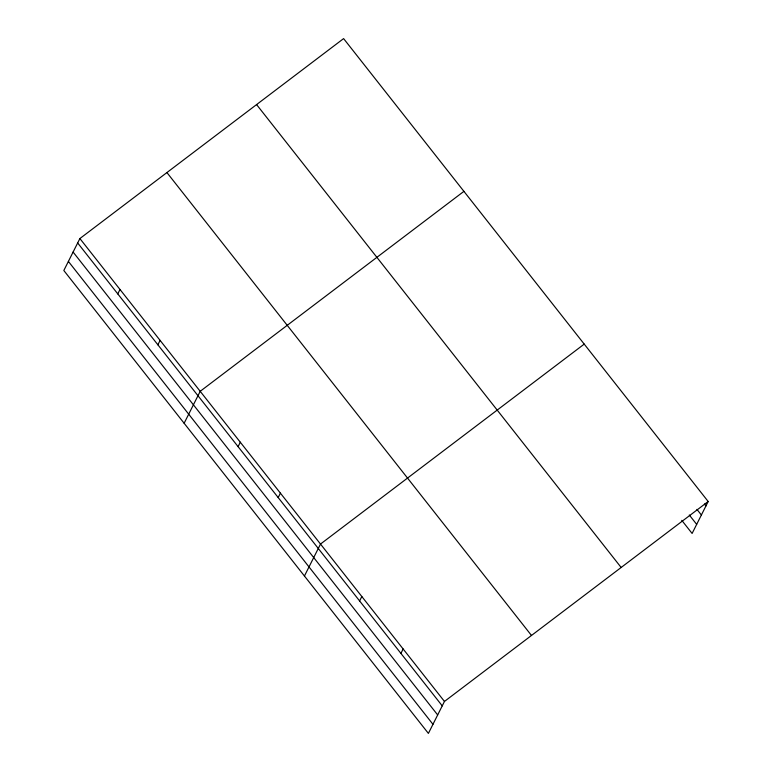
<?xml version="1.0" encoding="UTF-8"?>
<svg xmlns="http://www.w3.org/2000/svg" width="772" height="772" viewBox="0 0 772 772"><rect width="100%" height="100%" fill="white"/><g stroke="black" fill="none" stroke-linecap="round" stroke-linejoin="round"><path stroke-width="1.16" d="M79.892 238.548L63.825 270.499L428.392 733.4L444.46 701.449L708.175 501.501L343.608 38.6L79.892 238.548L444.46 701.449M117.778 293.891L119.998 289.471M157.874 344.804L160.103 340.384M184.132 423.259L200.199 391.308L463.914 191.359M238.085 446.641L240.304 442.221M278.181 497.564L280.41 493.144M304.438 576.018L320.505 544.057L584.221 344.109M359.607 600.944L361.827 596.524M400.919 653.402L403.148 648.982M708.175 501.501L692.108 533.452L681.772 520.338M704.479 504.048L705.955 505.921M696.962 509.385L701.381 515.001M689.299 515.001L696.672 524.362M256.584 104.587L621.151 567.478M166.916 172.561L531.483 635.462M77.673 242.968L442.24 705.869M73.099 252.058L437.666 714.949M68.39 261.418L432.957 724.31"/></g></svg>
